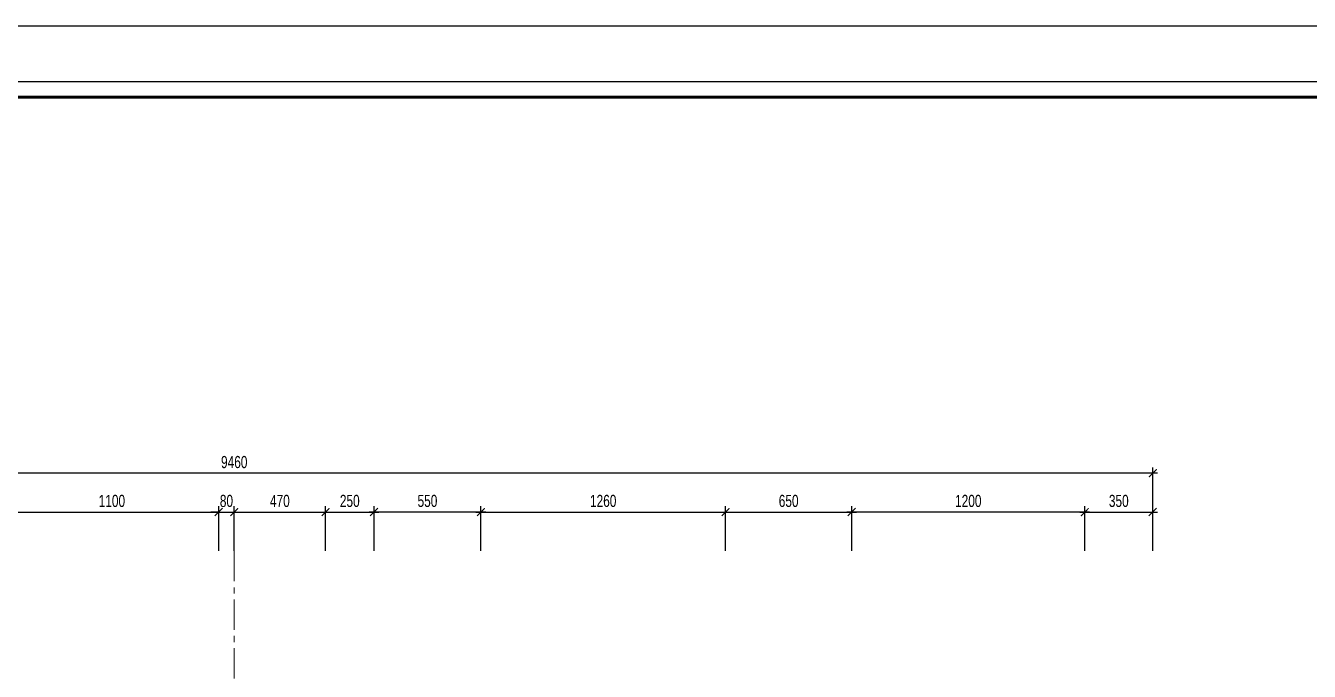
# Model space of a CAD drawing. Header units: millimetres. Extents: x -17374 to 181693, y -29783 to 15580.
# Drawn here: x 120272 to 126882, y 12258 to 15580 of the extents above; entities that cross this region are included whole.
import ezdxf

# ---------------------------------------------------------------- set-up
doc = ezdxf.new("R2010")
doc.units = ezdxf.units.MM
doc.header["$LTSCALE"] = 250
doc.header["$MEASUREMENT"] = 0
doc.linetypes.add('CENTER', pattern=[2, 1.25, -0.25, 0.25, -0.25])
doc.linetypes.add('CENTER2', pattern=[1.125, 0.75, -0.125, 0.125, -0.125])
doc.layers.add('CDC-KHUNGTEN', color=7, linetype='Continuous')
doc.layers.add('CDC.01.AXIS', color=160, linetype='CENTER2', lineweight=13)
doc.layers.add('CDC.02.DIM', color=1, linetype='Continuous', lineweight=18)
doc.styles.add('KCS_SMTEXT', font='arial.ttf', dxfattribs={"width": 0.7})
doc.dimstyles.new('KCS_DIM25', dxfattribs={"dimscale": 25, "dimtxt": 2.5, "dimasz": 1.6, "dimexe": 1.2, "dimexo": 0, "dimgap": 1, "dimtad": 1, "dimdec": 0, "dimzin": 0, "dimdsep": 46, "dimtxsty": 'KCS_SMTEXT', "dimblk": 'ARCHTICK', "dimcen": 0, "dimdle": 1, "dimclrd": 1, "dimclre": 1, "dimclrt": 2, "dimadec": 0, "dimazin": 0, "dimtfac": 1, "dimtdec": 0, "dimtix": 1, "dimtmove": 2, "dimatfit": 3, "dimfxl": 1, "dimtolj": 1, "dimtzin": 0, "dimarcsym": 0})

# ---------------------------------------------------------------- blocks, each defined once
blk = doc.blocks.new('_ArchTick')
at = {"color": 0, "linetype": 'ByBlock', "const_width": 0.15}
blk.add_lwpolyline([(-0.5, -0.5), (0.5, 0.5)], dxfattribs=at)
blk = doc.blocks.new('*D540')
at = {"layer": 'CDC.02.DIM', "color": 1, "lineweight": -2, "transparency": 16777216}
for p, q in [((121345.6, 12877.3), (121345.6, 13107.3)), ((121815.6, 12877.3), (121815.6, 13107.3)), ((121320.6, 13077.3), (121840.6, 13077.3))]:
    blk.add_line(p, q, dxfattribs=at)
at = {"layer": 'Defpoints', "color": 0, "transparency": 16777216}
for p in [(121815.6, 13077.3), (121345.6, 12877.3), (121815.6, 12877.3)]:
    blk.add_point(p, dxfattribs=at)
at = {"layer": 'CDC.02.DIM', "color": 1, "lineweight": -2, "transparency": 16777216, "xscale": 40, "yscale": 40, "zscale": 40, "rotation": 180}
blk.add_blockref('_ArchTick', (121345.6, 13077.3), dxfattribs=at)
at = {"layer": 'CDC.02.DIM', "color": 1, "lineweight": -2, "transparency": 16777216, "xscale": 40, "yscale": 40, "zscale": 40}
blk.add_blockref('_ArchTick', (121815.6, 13077.3), dxfattribs=at)
at = {"layer": 'CDC.02.DIM', "color": 2, "transparency": 16777216, "insert": (121580.6, 13134.2), "char_height": 62.5, "attachment_point": 5, "style": 'KCS_SMTEXT'}
blk.add_mtext('\\A1;470', dxfattribs=at)
blk = doc.blocks.new('*D541')
at = {"layer": 'CDC.02.DIM', "color": 1, "lineweight": -2, "transparency": 16777216}
for p, q in [((122065.6, 12877.3), (122065.6, 13107.3)), ((122615.6, 12877.3), (122615.6, 13107.3)), ((122640.6, 13077.3), (122040.6, 13077.3))]:
    blk.add_line(p, q, dxfattribs=at)
at = {"layer": 'Defpoints', "color": 0, "transparency": 16777216}
for p in [(122065.6, 13077.3), (122065.6, 12877.3), (122615.6, 12877.3)]:
    blk.add_point(p, dxfattribs=at)
at = {"layer": 'CDC.02.DIM', "color": 1, "lineweight": -2, "transparency": 16777216, "xscale": 40, "yscale": 40, "zscale": 40, "rotation": 180}
blk.add_blockref('_ArchTick', (122065.6, 13077.3), dxfattribs=at)
at = {"layer": 'CDC.02.DIM', "color": 1, "lineweight": -2, "transparency": 16777216, "xscale": 40, "yscale": 40, "zscale": 40}
blk.add_blockref('_ArchTick', (122615.6, 13077.3), dxfattribs=at)
at = {"layer": 'CDC.02.DIM', "color": 2, "transparency": 16777216, "insert": (122340.6, 13134.2), "char_height": 62.5, "attachment_point": 5, "style": 'KCS_SMTEXT'}
blk.add_mtext('\\A1;550', dxfattribs=at)
blk = doc.blocks.new('*D542')
at = {"layer": 'CDC.02.DIM', "color": 1, "lineweight": -2, "transparency": 16777216}
for p, q in [((121815.6, 12877.3), (121815.6, 13107.3)), ((122065.6, 12877.3), (122065.6, 13107.3)), ((121790.6, 13077.3), (122090.6, 13077.3))]:
    blk.add_line(p, q, dxfattribs=at)
at = {"layer": 'Defpoints', "color": 0, "transparency": 16777216}
for p in [(122065.6, 13077.3), (121815.6, 12877.3), (122065.6, 12877.3)]:
    blk.add_point(p, dxfattribs=at)
at = {"layer": 'CDC.02.DIM', "color": 1, "lineweight": -2, "transparency": 16777216, "xscale": 40, "yscale": 40, "zscale": 40, "rotation": 180}
blk.add_blockref('_ArchTick', (121815.6, 13077.3), dxfattribs=at)
at = {"layer": 'CDC.02.DIM', "color": 1, "lineweight": -2, "transparency": 16777216, "xscale": 40, "yscale": 40, "zscale": 40}
blk.add_blockref('_ArchTick', (122065.6, 13077.3), dxfattribs=at)
at = {"layer": 'CDC.02.DIM', "color": 2, "transparency": 16777216, "insert": (121940.6, 13134.2), "char_height": 62.5, "attachment_point": 5, "style": 'KCS_SMTEXT'}
blk.add_mtext('\\A1;250', dxfattribs=at)
blk = doc.blocks.new('*D573')
at = {"layer": 'CDC.02.DIM', "color": 1, "lineweight": -2, "transparency": 16777216}
for p, q in [((116615.6, 12877.3), (116615.6, 13307.3)), ((126075.6, 12877.3), (126075.6, 13307.3)), ((126100.6, 13277.3), (116590.6, 13277.3))]:
    blk.add_line(p, q, dxfattribs=at)
at = {"layer": 'Defpoints', "color": 0, "transparency": 16777216}
for p in [(116615.6, 13277.3), (116615.6, 12877.3), (126075.6, 12877.3)]:
    blk.add_point(p, dxfattribs=at)
at = {"layer": 'CDC.02.DIM', "color": 1, "lineweight": -2, "transparency": 16777216, "xscale": 40, "yscale": 40, "zscale": 40, "rotation": 180}
blk.add_blockref('_ArchTick', (116615.6, 13277.3), dxfattribs=at)
at = {"layer": 'CDC.02.DIM', "color": 1, "lineweight": -2, "transparency": 16777216, "xscale": 40, "yscale": 40, "zscale": 40}
blk.add_blockref('_ArchTick', (126075.6, 13277.3), dxfattribs=at)
at = {"layer": 'CDC.02.DIM', "color": 2, "transparency": 16777216, "insert": (121345.6, 13334.2), "char_height": 62.5, "attachment_point": 5, "style": 'KCS_SMTEXT'}
blk.add_mtext('\\A1;9460', dxfattribs=at)
blk = doc.blocks.new('*D576')
at = {"layer": 'CDC.02.DIM', "color": 1, "lineweight": -2, "transparency": 16777216}
for p, q in [((120165.6, 12877.3), (120165.6, 13107.3)), ((121265.6, 12877.3), (121265.6, 13107.3)), ((120140.6, 13077.3), (121290.6, 13077.3))]:
    blk.add_line(p, q, dxfattribs=at)
at = {"layer": 'Defpoints', "color": 0, "transparency": 16777216}
for p in [(121265.6, 13077.3), (120165.6, 12877.3), (121265.6, 12877.3)]:
    blk.add_point(p, dxfattribs=at)
at = {"layer": 'CDC.02.DIM', "color": 1, "lineweight": -2, "transparency": 16777216, "xscale": 40, "yscale": 40, "zscale": 40, "rotation": 180}
blk.add_blockref('_ArchTick', (120165.6, 13077.3), dxfattribs=at)
at = {"layer": 'CDC.02.DIM', "color": 1, "lineweight": -2, "transparency": 16777216, "xscale": 40, "yscale": 40, "zscale": 40}
blk.add_blockref('_ArchTick', (121265.6, 13077.3), dxfattribs=at)
at = {"layer": 'CDC.02.DIM', "color": 2, "transparency": 16777216, "insert": (120715.6, 13134.2), "char_height": 62.5, "attachment_point": 5, "style": 'KCS_SMTEXT'}
blk.add_mtext('\\A1;1100', dxfattribs=at)
blk = doc.blocks.new('*D577')
at = {"layer": 'CDC.02.DIM', "color": 1, "lineweight": -2, "transparency": 16777216}
for p, q in [((122615.6, 12877.3), (122615.6, 13107.3)), ((123875.6, 12877.3), (123875.6, 13107.3)), ((122590.6, 13077.3), (123900.6, 13077.3))]:
    blk.add_line(p, q, dxfattribs=at)
at = {"layer": 'Defpoints', "color": 0, "transparency": 16777216}
for p in [(123875.6, 13077.3), (122615.6, 12877.3), (123875.6, 12877.3)]:
    blk.add_point(p, dxfattribs=at)
at = {"layer": 'CDC.02.DIM', "color": 1, "lineweight": -2, "transparency": 16777216, "xscale": 40, "yscale": 40, "zscale": 40, "rotation": 180}
blk.add_blockref('_ArchTick', (122615.6, 13077.3), dxfattribs=at)
at = {"layer": 'CDC.02.DIM', "color": 1, "lineweight": -2, "transparency": 16777216, "xscale": 40, "yscale": 40, "zscale": 40}
blk.add_blockref('_ArchTick', (123875.6, 13077.3), dxfattribs=at)
at = {"layer": 'CDC.02.DIM', "color": 2, "transparency": 16777216, "insert": (123245.6, 13134.2), "char_height": 62.5, "attachment_point": 5, "style": 'KCS_SMTEXT'}
blk.add_mtext('\\A1;1260', dxfattribs=at)
blk = doc.blocks.new('*D578')
at = {"layer": 'CDC.02.DIM', "color": 1, "lineweight": -2, "transparency": 16777216}
for p, q in [((123875.6, 12877.3), (123875.6, 13107.3)), ((124525.6, 12877.3), (124525.6, 13107.3)), ((123850.6, 13077.3), (124550.6, 13077.3))]:
    blk.add_line(p, q, dxfattribs=at)
at = {"layer": 'Defpoints', "color": 0, "transparency": 16777216}
for p in [(124525.6, 13077.3), (123875.6, 12877.3), (124525.6, 12877.3)]:
    blk.add_point(p, dxfattribs=at)
at = {"layer": 'CDC.02.DIM', "color": 1, "lineweight": -2, "transparency": 16777216, "xscale": 40, "yscale": 40, "zscale": 40, "rotation": 180}
blk.add_blockref('_ArchTick', (123875.6, 13077.3), dxfattribs=at)
at = {"layer": 'CDC.02.DIM', "color": 1, "lineweight": -2, "transparency": 16777216, "xscale": 40, "yscale": 40, "zscale": 40}
blk.add_blockref('_ArchTick', (124525.6, 13077.3), dxfattribs=at)
at = {"layer": 'CDC.02.DIM', "color": 2, "transparency": 16777216, "insert": (124200.6, 13134.2), "char_height": 62.5, "attachment_point": 5, "style": 'KCS_SMTEXT'}
blk.add_mtext('\\A1;650', dxfattribs=at)
blk = doc.blocks.new('*D579')
at = {"layer": 'CDC.02.DIM', "color": 1, "lineweight": -2, "transparency": 16777216}
for p, q in [((125725.6, 12877.3), (125725.6, 13107.3)), ((126075.6, 12877.3), (126075.6, 13107.3)), ((125700.6, 13077.3), (126100.6, 13077.3))]:
    blk.add_line(p, q, dxfattribs=at)
at = {"layer": 'Defpoints', "color": 0, "transparency": 16777216}
for p in [(126075.6, 13077.3), (125725.6, 12877.3), (126075.6, 12877.3)]:
    blk.add_point(p, dxfattribs=at)
at = {"layer": 'CDC.02.DIM', "color": 1, "lineweight": -2, "transparency": 16777216, "xscale": 40, "yscale": 40, "zscale": 40, "rotation": 180}
blk.add_blockref('_ArchTick', (125725.6, 13077.3), dxfattribs=at)
at = {"layer": 'CDC.02.DIM', "color": 1, "lineweight": -2, "transparency": 16777216, "xscale": 40, "yscale": 40, "zscale": 40}
blk.add_blockref('_ArchTick', (126075.6, 13077.3), dxfattribs=at)
at = {"layer": 'CDC.02.DIM', "color": 2, "transparency": 16777216, "insert": (125900.6, 13134.2), "char_height": 62.5, "attachment_point": 5, "style": 'KCS_SMTEXT'}
blk.add_mtext('\\A1;350', dxfattribs=at)
blk = doc.blocks.new('*D580')
at = {"layer": 'CDC.02.DIM', "color": 1, "lineweight": -2, "transparency": 16777216}
for p, q in [((124525.6, 12877.3), (124525.6, 13107.3)), ((125725.6, 12877.3), (125725.6, 13107.3)), ((125750.6, 13077.3), (124500.6, 13077.3))]:
    blk.add_line(p, q, dxfattribs=at)
at = {"layer": 'Defpoints', "color": 0, "transparency": 16777216}
for p in [(124525.6, 13077.3), (124525.6, 12877.3), (125725.6, 12877.3)]:
    blk.add_point(p, dxfattribs=at)
at = {"layer": 'CDC.02.DIM', "color": 1, "lineweight": -2, "transparency": 16777216, "xscale": 40, "yscale": 40, "zscale": 40, "rotation": 180}
blk.add_blockref('_ArchTick', (124525.6, 13077.3), dxfattribs=at)
at = {"layer": 'CDC.02.DIM', "color": 1, "lineweight": -2, "transparency": 16777216, "xscale": 40, "yscale": 40, "zscale": 40}
blk.add_blockref('_ArchTick', (125725.6, 13077.3), dxfattribs=at)
at = {"layer": 'CDC.02.DIM', "color": 2, "transparency": 16777216, "insert": (125125.6, 13134.2), "char_height": 62.5, "attachment_point": 5, "style": 'KCS_SMTEXT'}
blk.add_mtext('\\A1;1200', dxfattribs=at)
blk = doc.blocks.new('*D581')
at = {"layer": 'CDC.02.DIM', "color": 1, "lineweight": -2, "transparency": 16777216}
for p, q in [((121265.6, 12877.3), (121265.6, 13107.3)), ((121345.6, 12877.3), (121345.6, 13107.3)), ((121265.6, 13077.3), (121225.6, 13077.3)), ((121265.6, 13077.3), (121345.6, 13077.3)), ((121345.6, 13077.3), (121385.6, 13077.3))]:
    blk.add_line(p, q, dxfattribs=at)
at = {"layer": 'Defpoints', "color": 0, "transparency": 16777216}
for p in [(121345.6, 13077.3), (121265.6, 12877.3), (121345.6, 12877.3)]:
    blk.add_point(p, dxfattribs=at)
at = {"layer": 'CDC.02.DIM', "color": 1, "lineweight": -2, "transparency": 16777216, "xscale": 40, "yscale": 40, "zscale": 40}
blk.add_blockref('_ArchTick', (121265.6, 13077.3), dxfattribs=at)
at = {"layer": 'CDC.02.DIM', "color": 1, "lineweight": -2, "transparency": 16777216, "xscale": 40, "yscale": 40, "zscale": 40, "rotation": 180}
blk.add_blockref('_ArchTick', (121345.6, 13077.3), dxfattribs=at)
at = {"layer": 'CDC.02.DIM', "color": 2, "transparency": 16777216, "insert": (121305.6, 13134.2), "char_height": 62.5, "attachment_point": 5, "style": 'KCS_SMTEXT'}
blk.add_mtext('\\A1;80', dxfattribs=at)
blk = doc.blocks.new('Khung tên chuẩn')
at = {"layer": 'CDC-KHUNGTEN', "color": 8}
blk.add_lwpolyline([(75096, 1100), (83000, 1100), (83000, 58300), (3000, 58300), (3000, 1100), (75096, 1100)], dxfattribs=at)
at = {"layer": 'CDC-KHUNGTEN', "color": 255, "lineweight": 60}
blk.add_lwpolyline([(74900, 1400), (74900, 58000), (3300, 58000), (3300, 1400), (74900, 1400)], close=True, dxfattribs=at)
at = {"layer": 'Defpoints', "color": 1, "ltscale": 0.2}
blk.add_lwpolyline([(0, 0), (0, 59400), (84100, 59400), (84100, 0), (0, 0)], close=True, dxfattribs=at)

msp = doc.modelspace()

# ---------------------------------------------------------------- linework, layer by layer
at = {"layer": 'CDC.01.AXIS', "linetype": 'CENTER', "ltscale": 0.5}
msp.add_line((121345.61, 12877.31), (121345.61, 8679.57), dxfattribs=at)

# ---------------------------------------------------------------- block references
at = {"xscale": 0.2622917978515034, "yscale": 0.2622917978515034, "zscale": 0.2622917978515034}
msp.add_blockref('Khung tên chuẩn', (114054.41, 0), dxfattribs=at)

# ---------------------------------------------------------------- dimensions: what is measured, and where the dimension line sits
at = {"layer": 'CDC.02.DIM'}
for base, p1, p2, picture, middle in [((116615.61, 13277.31), (126075.61, 12877.31), (116615.61, 12877.31), '*D573', (121345.61, 13334.22)), ((122065.61, 13077.31), (122615.61, 12877.31), (122065.61, 12877.31), '*D541', (122340.61, 13134.22))]:
    dim = msp.add_linear_dim(base=base, p1=p1, p2=p2, angle=180, dimstyle='KCS_DIM25', dxfattribs=at)
    dim.commit()
    dim.dimension.update_dxf_attribs({"geometry": picture, "text_midpoint": middle})
for base, p1, p2, picture, middle in [((121265.61, 13077.31), (120165.61, 12877.31), (121265.61, 12877.31), '*D576', (120715.61, 13134.22)), ((121345.61, 13077.31), (121265.61, 12877.31), (121345.61, 12877.31), '*D581', (121305.61, 13134.22)), ((121815.61, 13077.31), (121345.61, 12877.31), (121815.61, 12877.31), '*D540', (121580.61, 13134.22)), ((122065.61, 13077.31), (121815.61, 12877.31), (122065.61, 12877.31), '*D542', (121940.61, 13134.22)), ((123875.61, 13077.31), (122615.61, 12877.31), (123875.61, 12877.31), '*D577', (123245.61, 13134.22)), ((124525.61, 13077.31), (123875.61, 12877.31), (124525.61, 12877.31), '*D578', (124200.61, 13134.22)), ((124525.61, 13077.31), (125725.61, 12877.31), (124525.61, 12877.31), '*D580', (125125.61, 13134.22)), ((126075.61, 13077.31), (125725.61, 12877.31), (126075.61, 12877.31), '*D579', (125900.61, 13134.25))]:
    dim = msp.add_linear_dim(base=base, p1=p1, p2=p2, dimstyle='KCS_DIM25', dxfattribs=at)
    dim.commit()
    dim.dimension.update_dxf_attribs({"geometry": picture, "text_midpoint": middle})

doc.saveas('drawing.dxf')
